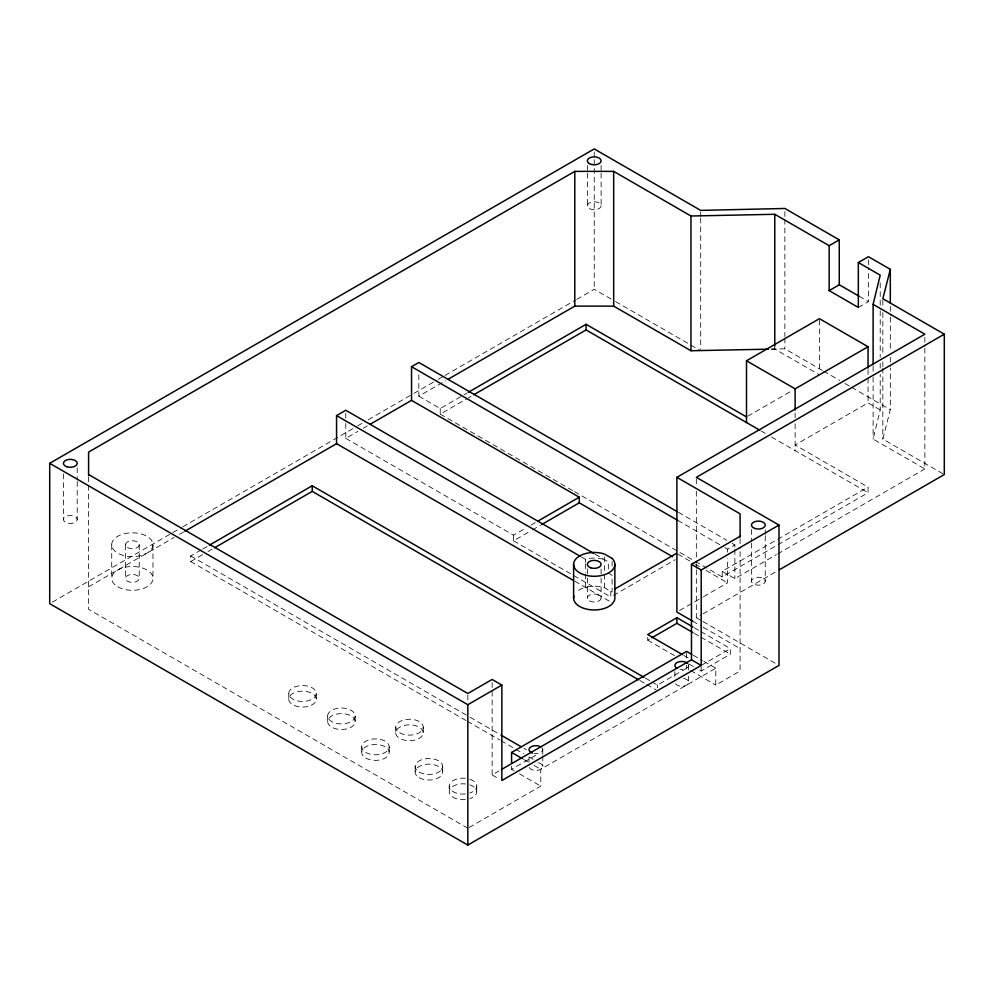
<?xml version="1.0" encoding="UTF-8"?>
<svg xmlns="http://www.w3.org/2000/svg" width="994" height="994" viewBox="0 0 994 994"><rect width="100%" height="100%" fill="white"/><g stroke="black" fill="none" stroke-linecap="round" stroke-linejoin="round"><path stroke-width="0.75" stroke-dasharray="4.97 3.73" d="M924.855 348.136L924.855 468.932L873.117 439.062L880.212 409.901L880.212 374.291M942.958 473.778L882.834 439.062L890.313 409.69L890.313 368.041M52.384 602.115L181.467 527.59M182.809 526.82L356.25 426.674M357.604 425.904L362.984 422.798M368.352 419.692L412.721 394.071M414.076 393.301L436.925 380.106M438.267 379.323L443.647 376.217M444.989 375.446L575.414 300.151M576.756 299.368L594.238 289.279L614.205 300.809M88.59 586.82L174.136 537.431M179.516 534.337L183.542 532.014M345.788 423.568L345.788 438.342L357.865 431.371M363.232 428.265L367.258 425.941M418.834 374.726L418.834 396.159L445.722 380.64M418.834 396.159L440.23 408.509L466.994 393.065M466.049 720.538L190.699 561.56L190.699 555.944L201.384 549.781M202.714 549.011L209.399 545.147M440.23 408.509L440.23 414.125L466.994 398.681M468.323 397.911L471.007 396.357M190.699 561.56L202.714 554.627M208.057 551.533L212.07 549.222M858.331 307.444L868.433 301.617L868.433 267.548M345.788 438.342L513.525 535.182L525.602 528.212M530.97 525.105L536.338 522.012M513.525 535.182L513.525 540.798L530.97 530.721M532.312 529.951L540.363 525.304M747.836 416.163L792.914 390.133M880.212 409.901L868.06 402.893L795.125 444.989L868.06 487.097L868.06 492.713L722.203 576.918L706.088 567.624M613.447 595.394L675.174 559.746M724.874 547.595L727.571 549.148L734.864 544.936L734.864 547.992M722.203 576.918L722.203 571.314L868.06 487.097M679.561 610.515L702.236 597.444M703.566 596.673L727.571 582.832L727.571 558.33M722.203 571.314L734.864 578.62L776.339 554.677M777.681 553.906L924.855 468.932M647.715 637.353L647.715 640.161L650.374 638.633M696.334 569.885L696.334 617.709L701.702 614.603M703.044 613.832L776.761 571.277M492.142 682.53L492.142 774.898L498.826 771.033M511.587 766.225L511.587 769.281L535.89 755.241L535.89 758.049M652.076 681.971L657.444 685.077L686.618 668.229L689.264 669.757M701.205 665.421L730.379 648.585L730.379 654.189L701.205 671.037L695.85 667.943M529.255 767.505A6.871 3.964 0 0 0 540.761 769.281L715.792 668.229L715.792 685.077L740.095 671.037L740.095 550.241M469.156 827.468L540.761 786.13L540.761 769.281A6.871 3.964 0 0 0 537.679 762.646M581.453 556.988L585.466 559.299L588.895 558.479A20.626 11.903 0 0 1 604.551 559.672M771.108 349.13L784.875 348.819L822.249 370.389M771.679 349.093L774.786 349.031L819.441 374.813M859.151 296.262L868.433 301.617M823.579 371.16L839.595 380.416M844.937 383.498L850.268 386.579M851.609 387.349L890.313 409.69M615.534 301.567L700.695 350.745M760.957 430.887L766.212 433.918M771.468 436.95L868.06 492.713M678.38 512.332L726.788 540.276M732.168 543.383L734.864 544.936M677.809 520.421L723.533 546.812M440.23 414.125L573.153 490.874M574.495 491.645L693.998 560.641M695.34 561.424L704.746 566.841M677.858 554.13L693.986 563.436M695.328 564.219L699.354 566.543M706.075 570.419L727.571 582.832M595.17 554.254L608.328 561.846L608.328 573.078L612.105 575.253L612.105 592.101L604.551 587.74A20.626 11.903 0 0 0 588.895 586.547L583.925 587.74A20.626 11.903 0 0 0 576.371 592.101M696.334 617.709L701.677 620.778M703.006 621.548L778.998 665.421M694.272 627.736L699.627 630.83M700.956 631.6L730.379 648.585M694.272 633.352L699.627 636.446M700.956 637.216L730.379 654.189M513.525 540.798L610.763 596.934L610.763 591.318M574.756 581.192L610.254 601.693M693.24 655.22L702.534 660.575M703.851 661.333L715.792 668.229M683.822 655.381L689.165 658.475M647.715 640.161L674.466 655.593M689.165 664.091L694.52 667.173M690.594 670.528L715.792 685.077M645.354 678.094L650.735 681.188M639.987 680.604L645.354 683.71M646.696 684.481L656.102 689.911M190.699 555.944L468.733 716.475M470.075 717.246L499.634 734.305M523.813 748.271L526.497 749.824M467.391 721.309L499.634 739.921M500.976 740.704L514.407 748.457M515.749 749.227L523.813 753.887M529.181 756.981L533.206 759.317M523.515 759.329L528.82 762.398M534.126 765.455L540.761 769.281M511.587 769.281L514.233 770.81M519.539 773.879L540.761 786.13M492.142 774.898L499.435 779.11M467.826 828.226L88.59 609.285L88.59 474.548M692.694 621.175L701.913 626.506M703.23 627.276L740.095 648.585M924.855 337.289L924.855 346.583M890.313 306.351L890.313 315.607M890.313 317.148L890.313 351.081M890.313 357.244L890.313 366.5M882.834 300.25L882.834 306.413M882.834 312.588L882.834 355.777M882.834 361.94L882.834 366.575M882.834 368.115L882.834 439.062M880.212 282.905L880.212 309.233M880.212 310.787L880.212 357.244M880.212 363.444L880.212 368.091M873.117 366.264L873.117 375.558M873.117 377.111L873.117 439.062M868.433 259.807L868.433 265.994M868.06 369.507L868.06 402.893M819.441 320.192L819.441 371.781M795.125 413.131L795.125 417.679M795.125 423.755L795.125 450.605M784.875 211.548L784.875 217.723M784.875 219.264L784.875 336.481M784.875 338.022L784.875 348.819M774.786 345.937L774.786 349.031M765.243 529.74L765.243 534.3M765.243 535.816L765.243 581.328A6.871 3.964 0 0 1 754.744 584.584A6.871 3.964 0 0 1 755.117 577.713A6.871 3.964 0 0 1 765.243 581.328M751.489 529.491L751.489 541.631M751.489 543.159L751.489 581.092M740.095 538.624L740.095 548.688M734.864 549.533L734.864 578.62M727.571 549.148L727.571 552.204M701.205 666.825L701.205 671.037M700.695 211.933L700.695 216.555M700.695 218.096L700.695 349.205M696.334 478.897L696.334 485.06M696.334 491.235L696.334 562.182M696.334 563.722L696.334 568.344M688.631 665.421L688.631 670.018M688.631 676.144L688.631 682.269M686.618 652.921L686.618 659.047M686.618 665.172L686.618 668.229M674.876 671.546L674.876 677.672M657.444 685.077L657.444 687.873M612.105 561.473L612.105 566.071M604.551 556.864L604.551 587.74M601.109 165.489L601.109 171.676M601.109 173.229L601.109 205.746M601.109 568.966L601.109 576.619M601.109 578.148L601.109 598.053M594.238 152.007L594.238 158.183M594.238 159.723L594.238 289.279M587.367 165.489L587.367 171.676M587.367 173.229L587.367 205.746M587.367 568.966L587.367 576.619M587.367 578.148L587.367 598.053M585.466 559.299L585.466 562.256M585.466 563.735L585.466 572.594M585.466 574.072L585.466 587.367M542.774 749.638L542.774 754.222M542.774 755.763L542.774 766.473M529.019 757.291L529.019 763.417M476.722 786.13L476.722 791.733M467.826 695.042L467.826 702.783M465.354 778.302A13.754 7.94 0 0 0 449.213 786.13L449.213 791.733M442.69 766.473L442.69 772.089M423.233 727.173L423.233 732.789A13.754 7.94 0 0 1 402.607 739.673A13.754 7.94 0 0 1 402.607 725.918A13.754 7.94 0 0 1 423.233 732.789M415.181 766.473L415.181 772.089M395.736 727.173L395.736 732.789M389.201 746.829L389.201 752.446M361.704 746.829L361.704 752.446M355.169 715.953A13.754 7.94 0 0 1 334.543 722.824A13.754 7.94 0 0 1 334.543 709.07A13.754 7.94 0 0 1 355.169 715.953L355.169 721.557A13.754 7.94 0 0 1 334.543 728.44A13.754 7.94 0 0 1 334.543 714.686A13.754 7.94 0 0 1 355.169 721.557M345.788 413.231L345.788 422.09M327.66 715.953L327.66 721.557M316.278 693.489A13.754 7.94 0 0 1 295.64 700.372A13.754 7.94 0 0 1 295.64 686.618A13.754 7.94 0 0 1 316.278 693.489L316.278 699.105A13.754 7.94 0 0 1 295.64 705.989A13.754 7.94 0 0 1 295.64 692.234A13.754 7.94 0 0 1 316.278 699.105M288.769 693.489L288.769 699.105M152.977 544.724A20.626 11.903 0 0 1 122.038 555.037A20.626 11.903 0 0 1 122.038 534.412A20.626 11.903 0 0 1 152.977 544.724L152.977 578.409M139.235 544.724L139.235 578.409A6.871 3.964 0 0 1 128.909 581.838A6.871 3.964 0 0 1 128.909 574.967A6.871 3.964 0 0 1 139.235 578.409M125.48 544.724L125.48 578.409M111.726 544.724L111.726 578.409M77.209 467.863L77.209 480.003M77.209 481.518L77.209 519.452A6.871 3.964 0 0 1 66.884 522.894A6.871 3.964 0 0 1 66.884 516.023A6.871 3.964 0 0 1 77.209 519.452M63.454 473.939L63.454 519.452M469.839 779.246A13.754 7.94 0 0 1 469.839 793.001M465.354 793.945A13.754 7.94 0 0 1 449.213 786.13M469.839 784.862A13.754 7.94 0 0 1 469.839 798.617M465.354 799.561A13.754 7.94 0 0 1 449.226 791.398A13.754 7.94 0 0 1 466.521 784.067M683.537 678.43A6.871 3.964 0 0 1 686.618 685.077A6.871 3.964 0 0 1 675.112 683.288M688.395 664.39A6.871 3.964 0 0 1 679.971 669.26M541.854 747.65A6.871 3.964 0 0 1 541.345 752.048A6.871 3.964 0 0 1 534.113 753.464M399.762 732.789A13.754 7.94 0 0 0 422.773 729.236A13.754 7.94 0 0 0 405.925 719.507A13.754 7.94 0 0 0 399.762 732.789M419.207 772.089A13.754 7.94 0 0 0 442.218 768.536A13.754 7.94 0 0 0 425.37 758.807A13.754 7.94 0 0 0 419.207 772.089M117.764 586.82A20.626 11.903 0 0 0 152.281 581.49A20.626 11.903 0 0 0 127.008 566.903A20.626 11.903 0 0 0 117.764 586.82M127.493 547.532A6.871 3.964 0 0 0 138.998 545.743A6.871 3.964 0 0 0 130.574 540.885A6.871 3.964 0 0 0 127.493 547.532M365.73 752.446A13.754 7.94 0 0 0 388.729 748.88A13.754 7.94 0 0 0 371.893 739.163A13.754 7.94 0 0 0 365.73 752.446M365.73 758.049A13.754 7.94 0 0 0 388.729 754.496A13.754 7.94 0 0 0 371.893 744.767A13.754 7.94 0 0 0 365.73 758.049M589.38 600.861A6.871 3.964 0 0 0 600.885 599.084A6.871 3.964 0 0 0 592.461 594.213A6.871 3.964 0 0 0 589.38 600.861M589.38 208.554A6.871 3.964 0 0 0 600.885 206.777A6.871 3.964 0 0 0 592.461 201.919A6.871 3.964 0 0 0 589.38 208.554M419.207 777.706A13.754 7.94 0 0 0 442.218 774.14A13.754 7.94 0 0 0 425.37 764.423A13.754 7.94 0 0 0 419.207 777.706"/><path stroke-width="1.49" d="M873.117 364.723L873.117 304.326L880.212 275.164L858.331 262.54L858.331 307.444L829.158 290.608L829.158 245.692L774.786 214.294L690.967 216.009L613.683 171.378L574.793 171.378L88.59 452.084L88.59 475.318M858.331 262.54L868.433 256.7L890.313 269.337L882.834 298.709L944.3 334.195L944.3 474.548L779.445 569.724M944.3 334.195L696.334 477.344L778.998 525.068L778.998 665.421L467.826 845.074L49.7 603.669L49.7 463.316L594.238 148.926L700.695 210.393L784.875 208.467L839.259 239.865L839.259 284.781L859.151 296.262M672.516 556.665L579.278 502.827L579.278 497.211L411.541 400.371L411.541 366.687L418.834 362.475L677.038 511.55M573.414 580.421L336.556 443.672L336.556 415.591L345.788 410.273L593.828 553.472M184.884 531.231L336.556 443.672M369.942 424.388L411.541 400.371M448.418 379.087L574.793 306.127L613.683 306.127L690.967 350.745L768.573 349.167M468.323 392.295L586.087 324.305L746.506 416.921M209.399 545.147L312.24 485.768L644.013 677.312M473.678 394.817L586.087 329.921L759.652 430.129M214.741 547.682L312.24 491.384L638.645 679.834M829.158 245.692L839.259 239.865M829.158 290.608L839.259 284.781M746.506 422.537L746.506 360.785L819.441 318.676L868.06 346.744L868.06 367.991M537.679 521.241L579.278 497.211M541.705 524.521L579.278 502.827M746.506 360.785L795.125 388.853L868.06 346.744M692.694 621.175L676.889 612.043L676.889 477.344L924.855 334.195L873.117 304.326M614.789 588.995L676.516 553.36M501.498 769.493L691.476 659.805L691.476 564.368L740.095 536.3M49.7 463.316L467.826 704.721L501.858 685.065L501.858 780.514L701.205 665.421L701.205 569.984L778.998 525.068M692.942 626.966L676.889 617.709L647.715 634.545L682.48 654.611M651.704 637.862L676.889 623.313L692.942 632.582M511.587 763.156L511.587 752.446L686.618 651.393L691.923 654.45M676.889 477.344L740.095 513.836L740.095 537.071M411.541 366.687L677.809 520.421M691.476 564.368L701.205 569.984M336.556 415.591L580.111 556.218M691.476 659.805L701.205 665.421M501.858 685.065L492.142 679.461L467.826 693.489L88.59 474.548M500.976 735.088L521.117 746.718M511.587 752.446L522.198 758.559M890.313 269.337L890.313 303.269M795.125 388.853L795.125 410.1M774.786 214.294L774.786 345.937M690.967 216.009L690.967 350.745M676.889 617.709L676.889 623.313M614.864 564.368L614.864 598.053A20.626 11.903 0 0 1 614.168 601.134L612.105 604.004A20.626 11.903 0 0 1 587.181 609.247A20.626 11.903 0 0 1 573.923 595.978M613.683 171.378L613.683 306.127M586.087 324.305L586.087 329.921M574.793 171.378L574.793 306.127M573.613 564.368L573.613 598.053M467.826 704.721L467.826 845.074M312.24 485.768L312.24 491.384M676.889 668.229A6.871 3.964 0 0 1 677.573 662.277A6.871 3.964 0 0 1 687.711 663.433M532.461 753.067A6.871 3.964 0 0 1 530.436 747.215A6.871 3.964 0 0 1 540.761 746.829M612.105 558.417L604.551 554.056A20.626 11.903 0 0 0 573.923 562.306A20.626 11.903 0 0 0 597.816 576.098A20.626 11.903 0 0 0 612.105 558.417M590.796 567.81A6.871 3.964 0 0 0 601.109 564.368A6.871 3.964 0 0 0 590.796 560.927A6.871 3.964 0 0 0 590.796 567.81M589.38 163.65A6.871 3.964 0 0 0 600.885 161.86A6.871 3.964 0 0 0 592.461 157.002A6.871 3.964 0 0 0 589.38 163.65M66.884 466.758A6.871 3.964 0 0 0 77.209 463.316A6.871 3.964 0 0 0 66.884 459.874A6.871 3.964 0 0 0 66.884 466.758M754.744 528.448A6.871 3.964 0 0 0 765.243 525.192A6.871 3.964 0 0 0 755.117 521.577A6.871 3.964 0 0 0 754.744 528.448"/></g></svg>
